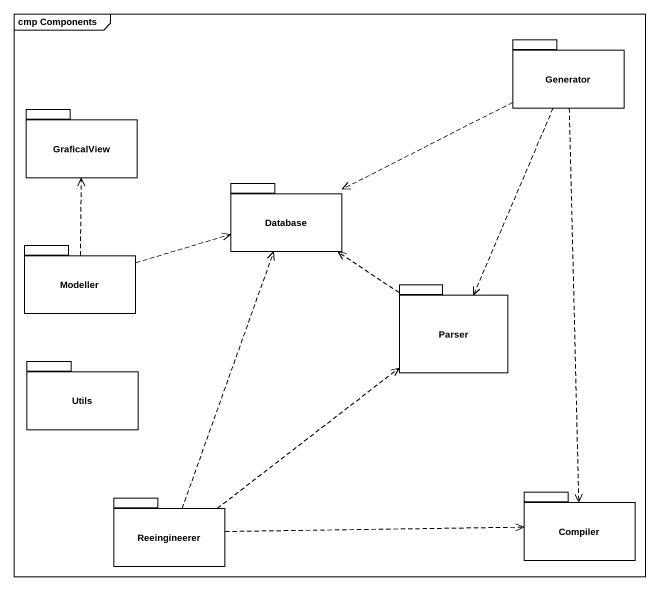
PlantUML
@startuml
mainframe cmp Components
package Generator {
}
package GraficalView {
}
package "Database" as Database_ {
}
package Modeller {
}
package Parser {
}
package Utils {
}
package Reeingineerer {
}
package Compiler {
}
Generator .left.> Database_
Generator ..> Parser
Generator ..> Compiler
Modeller .up.> GraficalView
Modeller .right.> Database_
Parser .up.> Database_
Reeingineerer .up.> Database_
Reeingineerer .up.> Parser
Reeingineerer .right.> Compiler
@enduml
